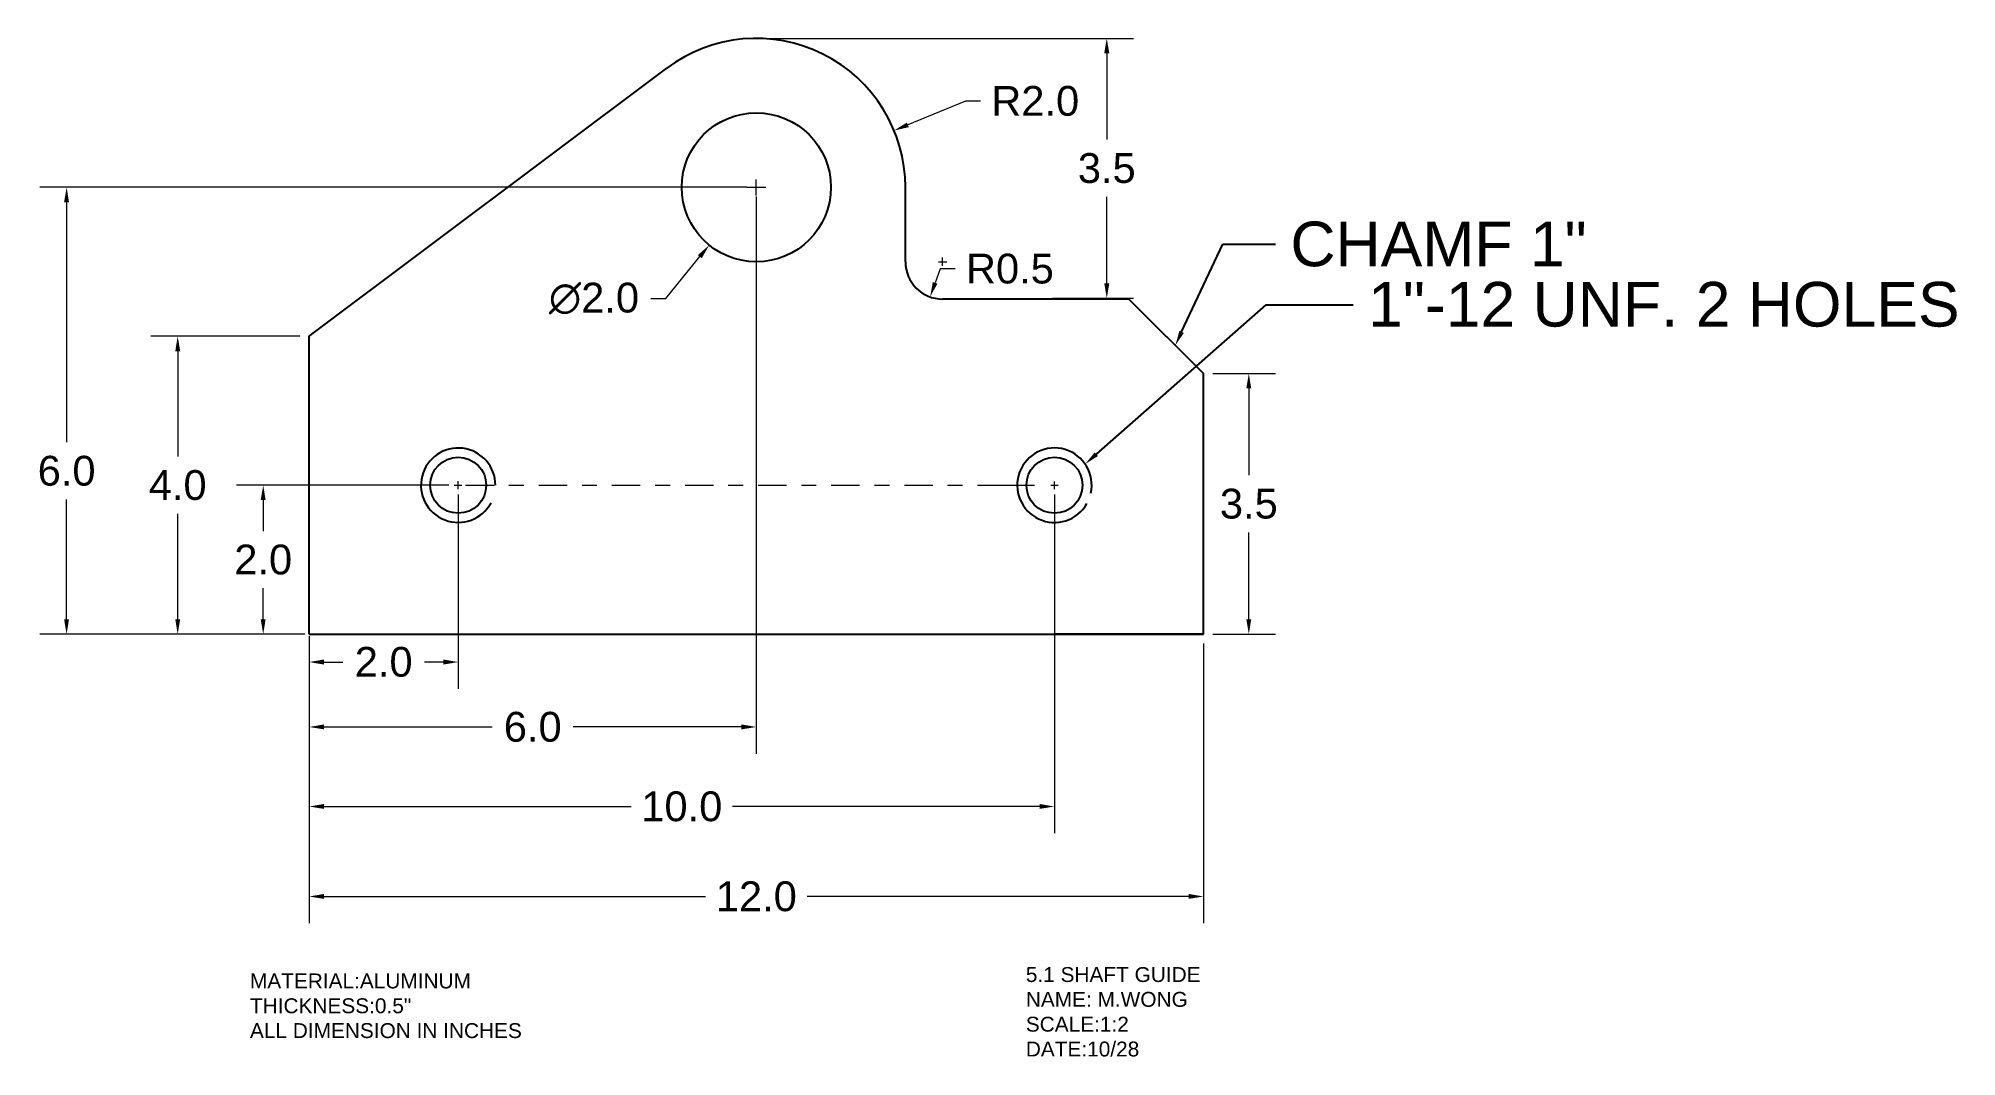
# Model space of a CAD drawing. Header units: millimetres. Extents: x 1298.5 to 1311.3, y 616.6 to 623.4.
import ezdxf
from ezdxf import colors
from ezdxf.entities.mleader import LeaderData, LeaderLine
from ezdxf.math import Vec2, Vec3

# ---------------------------------------------------------------- set-up
doc = ezdxf.new("R2010")
doc.units = ezdxf.units.MM
doc.header["$LTSCALE"] = 0.01
doc.linetypes.add('CENTER2', pattern=[28.575, 19.05, -3.175, 3.175, -3.175])
doc.layers.add('dimension', color=7, linetype='Continuous')
doc.styles.get("Standard").update_dxf_attribs({"font": 'arial.ttf'})
doc.dimstyles.get("Standard").update_dxf_attribs({"dimtxt": 0.2, "dimasz": 0.1, "dimexe": 0.18, "dimexo": 0.0625, "dimgap": 0.09, "dimtad": 0, "dimtih": 1, "dimtoh": 1, "dimdec": 1, "dimlfac": 2, "dimzin": 0, "dimdsep": 46, "dimtxsty": 'Standard', "dimcen": 0, "dimclrd": 256, "dimadec": 0, "dimazin": 0, "dimtfac": 1, "dimtdec": 1, "dimtofl": 0, "dimtmove": 0, "dimatfit": 3, "dimfxl": 1, "dimtolj": 1, "dimtzin": 0, "dimlwd": 5, "dimlwe": 5, "dimarcsym": 0})

# ---------------------------------------------------------------- blocks, each defined once
blk = doc.blocks.new('*U6')
at = {"layer": 'dimension', "color": 0, "linetype": 'CENTER2', "lineweight": 5, "transparency": 16777216}
for p, q in [((-0.027, 0), (-0.025, 0)), ((0, 0.025), (0, 0.027)), ((0.05, 0), (3.69, 0)), ((0, -0.027), (0, -0.025))]:
    blk.add_line(p, q, dxfattribs=at)
at = {"layer": 'dimension', "color": 0, "linetype": 'Continuous', "lineweight": 5, "transparency": 16777216}
for p, q in [((-0.025, 0), (0.025, 0)), ((0, -0.025), (0, 0.025))]:
    blk.add_line(p, q, dxfattribs=at)
blk = doc.blocks.new('*U7')
at = {"layer": 'dimension', "color": 0, "linetype": 'CENTER2', "lineweight": 5, "transparency": 16777216}
for p, q in [((-0.325, 0), (-0.05, 0)), ((0, 0.025), (0, 0.026)), ((0.025, 0), (0.026, 0)), ((0, -0.026), (0, -0.025))]:
    blk.add_line(p, q, dxfattribs=at)
at = {"layer": 'dimension', "color": 0, "linetype": 'Continuous', "lineweight": 5, "transparency": 16777216}
for p, q in [((-0.025, 0), (0.025, 0)), ((0, -0.025), (0, 0.025))]:
    blk.add_line(p, q, dxfattribs=at)
blk = doc.blocks.new('*U8')
at = {"layer": 'dimension', "color": 0, "linetype": 'CENTER2', "lineweight": 5, "transparency": 16777216}
for p, q in [((-0.063, 0), (-0.05, 0)), ((0, 0.05), (0, 0.053)), ((0.05, 0), (0.063, 0)), ((0, -0.055), (0, -0.05))]:
    blk.add_line(p, q, dxfattribs=at)
at = {"layer": 'dimension', "color": 0, "linetype": 'Continuous', "lineweight": 5, "transparency": 16777216}
for p, q in [((-0.05, 0), (0.05, 0)), ((0, -0.05), (0, 0.05))]:
    blk.add_line(p, q, dxfattribs=at)
blk = doc.blocks.new('*D10')
at = {"layer": 'Defpoints', "color": 0, "transparency": 16777216}
for p in [(1299.412, 621.392), (1300.294, 621.392), (1300.327, 619.392)]:
    blk.add_point(p, dxfattribs=at)
at = {"layer": 'dimension', "color": 0, "lineweight": 5, "transparency": 16777216}
for p, q in [((1300.231, 621.392), (1299.232, 621.392)), ((1300.265, 619.392), (1299.232, 619.392))]:
    blk.add_line(p, q, dxfattribs=at)
at = {"layer": 'dimension', "lineweight": 5, "transparency": 16777216}
for p, q in [((1299.412, 621.292), (1299.412, 620.584)), ((1299.412, 619.492), (1299.412, 620.2))]:
    blk.add_line(p, q, dxfattribs=at)
at = {"layer": 'dimension', "transparency": 16777216}
for points in [[(1299.396, 621.292), (1299.429, 621.292), (1299.412, 621.392)], [(1299.396, 619.492), (1299.429, 619.492), (1299.412, 619.392)]]:
    blk.add_solid(points, dxfattribs=at)
at = {"layer": 'dimension', "color": 0, "lineweight": 5, "transparency": 16777216, "insert": (1299.412, 620.392), "char_height": 0.2, "attachment_point": 5}
blk.add_mtext('\\A1;4.0', dxfattribs=at)
blk = doc.blocks.new('*D11')
at = {"layer": 'Defpoints', "color": 0, "transparency": 16777216}
for p in [(1301.294, 620.392), (1300.294, 619.441), (1300.294, 619.205)]:
    blk.add_point(p, dxfattribs=at)
at = {"layer": 'dimension', "color": 0, "lineweight": 5, "transparency": 16777216}
for p, q in [((1301.294, 620.33), (1301.294, 619.025)), ((1300.294, 619.379), (1300.294, 619.025))]:
    blk.add_line(p, q, dxfattribs=at)
at = {"layer": 'dimension', "lineweight": 5, "transparency": 16777216}
for p, q in [((1300.394, 619.205), (1300.52, 619.205)), ((1301.194, 619.205), (1301.067, 619.205))]:
    blk.add_line(p, q, dxfattribs=at)
at = {"layer": 'dimension', "transparency": 16777216}
for points in [[(1300.394, 619.222), (1300.394, 619.188), (1300.294, 619.205)], [(1301.194, 619.222), (1301.194, 619.188), (1301.294, 619.205)]]:
    blk.add_solid(points, dxfattribs=at)
at = {"layer": 'dimension', "color": 0, "lineweight": 5, "transparency": 16777216, "insert": (1300.794, 619.205), "char_height": 0.2, "attachment_point": 5}
blk.add_mtext('\\A1;2.0', dxfattribs=at)
blk = doc.blocks.new('*D12')
at = {"layer": 'Defpoints', "color": 0, "transparency": 16777216}
for p in [(1301.294, 620.392), (1299.986, 619.392), (1300.13, 619.392)]:
    blk.add_point(p, dxfattribs=at)
at = {"layer": 'dimension', "color": 0, "lineweight": 5, "transparency": 16777216}
for p, q in [((1301.231, 620.392), (1299.806, 620.392)), ((1300.067, 619.392), (1299.806, 619.392))]:
    blk.add_line(p, q, dxfattribs=at)
at = {"layer": 'dimension', "lineweight": 5, "transparency": 16777216}
for p, q in [((1299.986, 620.292), (1299.986, 620.084)), ((1299.986, 619.492), (1299.986, 619.7))]:
    blk.add_line(p, q, dxfattribs=at)
at = {"layer": 'dimension', "transparency": 16777216}
for points in [[(1299.969, 620.292), (1300.002, 620.292), (1299.986, 620.392)], [(1299.969, 619.492), (1300.002, 619.492), (1299.986, 619.392)]]:
    blk.add_solid(points, dxfattribs=at)
at = {"layer": 'dimension', "color": 0, "lineweight": 5, "transparency": 16777216, "insert": (1299.986, 619.892), "char_height": 0.2, "attachment_point": 5}
blk.add_mtext('\\A1;2.0', dxfattribs=at)
blk = doc.blocks.new('*D13')
at = {"layer": 'Defpoints', "color": 0, "transparency": 16777216}
for p in [(1303.294, 622.392), (1298.667, 619.392), (1300.13, 619.392)]:
    blk.add_point(p, dxfattribs=at)
at = {"layer": 'dimension', "color": 0, "lineweight": 5, "transparency": 16777216}
for p, q in [((1303.231, 622.392), (1298.487, 622.392)), ((1300.067, 619.392), (1298.487, 619.392))]:
    blk.add_line(p, q, dxfattribs=at)
at = {"layer": 'dimension', "lineweight": 5, "transparency": 16777216}
for p, q in [((1298.667, 622.292), (1298.667, 620.68)), ((1298.667, 619.492), (1298.667, 620.296))]:
    blk.add_line(p, q, dxfattribs=at)
at = {"layer": 'dimension', "transparency": 16777216}
for points in [[(1298.65, 622.292), (1298.683, 622.292), (1298.667, 622.392)], [(1298.65, 619.492), (1298.683, 619.492), (1298.667, 619.392)]]:
    blk.add_solid(points, dxfattribs=at)
at = {"layer": 'dimension', "color": 0, "lineweight": 5, "transparency": 16777216, "insert": (1298.667, 620.488), "char_height": 0.2, "attachment_point": 5}
blk.add_mtext('\\A1;6.0', dxfattribs=at)
blk = doc.blocks.new('*D14')
at = {"layer": 'Defpoints', "color": 0, "transparency": 16777216}
for p in [(1305.294, 620.392), (1300.294, 619.295), (1300.294, 618.235)]:
    blk.add_point(p, dxfattribs=at)
at = {"layer": 'dimension', "color": 0, "lineweight": 5, "transparency": 16777216}
for p, q in [((1305.294, 620.33), (1305.294, 618.055)), ((1300.294, 619.232), (1300.294, 618.055))]:
    blk.add_line(p, q, dxfattribs=at)
at = {"layer": 'dimension', "lineweight": 5, "transparency": 16777216}
for p, q in [((1300.394, 618.235), (1302.454, 618.235)), ((1305.194, 618.235), (1303.134, 618.235))]:
    blk.add_line(p, q, dxfattribs=at)
at = {"layer": 'dimension', "transparency": 16777216}
for points in [[(1300.394, 618.252), (1300.394, 618.219), (1300.294, 618.235)], [(1305.194, 618.252), (1305.194, 618.219), (1305.294, 618.235)]]:
    blk.add_solid(points, dxfattribs=at)
at = {"layer": 'dimension', "color": 0, "transparency": 16777216, "insert": (1302.794, 618.235), "char_height": 0.2, "attachment_point": 5}
blk.add_mtext('\\A1;10.0', dxfattribs=at)
blk = doc.blocks.new('*D16')
at = {"layer": 'Defpoints', "color": 0, "transparency": 16777216}
for p in [(1300.294, 619.392), (1306.294, 619.392), (1306.294, 617.631)]:
    blk.add_point(p, dxfattribs=at)
at = {"layer": 'dimension', "color": 0, "lineweight": 5, "transparency": 16777216}
for p, q in [((1300.294, 619.33), (1300.294, 617.451)), ((1306.294, 619.33), (1306.294, 617.451))]:
    blk.add_line(p, q, dxfattribs=at)
at = {"layer": 'dimension', "lineweight": 5, "transparency": 16777216}
for p, q in [((1300.394, 617.631), (1302.954, 617.631)), ((1306.194, 617.631), (1303.634, 617.631))]:
    blk.add_line(p, q, dxfattribs=at)
at = {"layer": 'dimension', "transparency": 16777216}
for points in [[(1300.394, 617.648), (1300.394, 617.615), (1300.294, 617.631)], [(1306.194, 617.648), (1306.194, 617.615), (1306.294, 617.631)]]:
    blk.add_solid(points, dxfattribs=at)
at = {"layer": 'dimension', "color": 0, "transparency": 16777216, "insert": (1303.294, 617.631), "char_height": 0.2, "attachment_point": 5}
blk.add_mtext('\\A1;12.0', dxfattribs=at)
blk = doc.blocks.new('*D17')
at = {"layer": 'Defpoints', "color": 0, "transparency": 16777216}
for p in [(1306.294, 621.142), (1306.598, 621.142), (1306.294, 619.392)]:
    blk.add_point(p, dxfattribs=at)
at = {"layer": 'dimension', "color": 0, "lineweight": 5, "transparency": 16777216}
for p, q in [((1306.356, 621.142), (1306.778, 621.142)), ((1306.356, 619.392), (1306.778, 619.392))]:
    blk.add_line(p, q, dxfattribs=at)
at = {"layer": 'dimension', "lineweight": 5, "transparency": 16777216}
for p, q in [((1306.598, 621.042), (1306.598, 620.459)), ((1306.598, 619.492), (1306.598, 620.075))]:
    blk.add_line(p, q, dxfattribs=at)
at = {"layer": 'dimension', "transparency": 16777216}
for points in [[(1306.581, 621.042), (1306.614, 621.042), (1306.598, 621.142)], [(1306.581, 619.492), (1306.614, 619.492), (1306.598, 619.392)]]:
    blk.add_solid(points, dxfattribs=at)
at = {"layer": 'dimension', "color": 0, "transparency": 16777216, "insert": (1306.598, 620.267), "char_height": 0.2, "attachment_point": 5}
blk.add_mtext('\\A1;3.5', dxfattribs=at)
blk = doc.blocks.new('*D18')
at = {"layer": 'Defpoints', "color": 0, "transparency": 16777216}
for p in [(1303.294, 622.392), (1300.294, 619.32), (1300.294, 618.769)]:
    blk.add_point(p, dxfattribs=at)
at = {"layer": 'dimension', "color": 0, "lineweight": 5, "transparency": 16777216}
for p, q in [((1303.294, 622.33), (1303.294, 618.589)), ((1300.294, 619.258), (1300.294, 618.589))]:
    blk.add_line(p, q, dxfattribs=at)
at = {"layer": 'dimension', "lineweight": 5, "transparency": 16777216}
for p, q in [((1300.394, 618.769), (1301.521, 618.769)), ((1303.194, 618.769), (1302.066, 618.769))]:
    blk.add_line(p, q, dxfattribs=at)
at = {"layer": 'dimension', "transparency": 16777216}
for points in [[(1300.394, 618.786), (1300.394, 618.753), (1300.294, 618.769)], [(1303.194, 618.786), (1303.194, 618.753), (1303.294, 618.769)]]:
    blk.add_solid(points, dxfattribs=at)
at = {"layer": 'dimension', "color": 0, "transparency": 16777216, "insert": (1301.794, 618.769), "char_height": 0.2, "attachment_point": 5}
blk.add_mtext('\\A1;6.0', dxfattribs=at)
blk = doc.blocks.new('*D22')
at = {"layer": 'Defpoints', "color": 0, "transparency": 16777216}
for p in [(1304.218, 622.773), (1303.294, 622.392)]:
    blk.add_point(p, dxfattribs=at)
at = {"layer": 'dimension', "lineweight": 5, "transparency": 16777216}
for p, q in [((1304.697, 622.971), (1304.311, 622.811)), ((1304.797, 622.971), (1304.697, 622.971))]:
    blk.add_line(p, q, dxfattribs=at)
at = {"layer": 'dimension', "transparency": 16777216}
blk.add_solid([(1304.304, 622.827), (1304.317, 622.796), (1304.218, 622.773)], dxfattribs=at)
at = {"layer": 'dimension', "color": 0, "transparency": 16777216, "insert": (1305.165, 622.971), "char_height": 0.2, "attachment_point": 5}
blk.add_mtext('\\A1;R2.0', dxfattribs=at)
blk = doc.blocks.new('*D23')
at = {"layer": 'Defpoints', "color": 0, "transparency": 16777216}
for p in [(1303.609, 622.78), (1302.978, 622.004)]:
    blk.add_point(p, dxfattribs=at)
at = {"layer": 'dimension', "lineweight": 5, "transparency": 16777216}
for p, q in [((1302.686, 621.645), (1302.915, 621.927)), ((1302.586, 621.645), (1302.686, 621.645))]:
    blk.add_line(p, q, dxfattribs=at)
at = {"layer": 'dimension', "transparency": 16777216}
blk.add_solid([(1302.902, 621.937), (1302.928, 621.916), (1302.978, 622.004)], dxfattribs=at)
at = {"layer": 'dimension', "color": 0, "transparency": 16777216, "insert": (1302.205, 621.645), "char_height": 0.2, "attachment_point": 5}
blk.add_mtext('\\A1;∅2.0', dxfattribs=at)
blk = doc.blocks.new('*U24')
at = {"color": 0, "linetype": 'CENTER2', "lineweight": 5, "transparency": 16777216}
for p, q in [((-0.028, 0), (-0.025, 0)), ((0, 0.025), (0, 0.028)), ((0.025, 0), (0.028, 0)), ((0, -0.028), (0, -0.025))]:
    blk.add_line(p, q, dxfattribs=at)
at = {"color": 0, "linetype": 'Continuous', "lineweight": 5, "transparency": 16777216}
for p, q in [((-0.025, 0), (0.025, 0)), ((0, -0.025), (0, 0.025))]:
    blk.add_line(p, q, dxfattribs=at)
blk = doc.blocks.new('*D25')
at = {"layer": 'Defpoints', "color": 0, "transparency": 16777216}
for p in [(1304.544, 621.892), (1304.46, 621.657)]:
    blk.add_point(p, dxfattribs=at)
at = {"layer": 'dimension', "lineweight": 5, "transparency": 16777216}
for p, q in [((1304.527, 621.845), (1304.494, 621.751)), ((1304.627, 621.845), (1304.527, 621.845))]:
    blk.add_line(p, q, dxfattribs=at)
at = {"layer": 'dimension', "transparency": 16777216}
blk.add_solid([(1304.478, 621.756), (1304.509, 621.745), (1304.46, 621.657)], dxfattribs=at)
at = {"layer": 'dimension', "color": 0, "transparency": 16777216, "insert": (1304.995, 621.845), "char_height": 0.2, "attachment_point": 5}
blk.add_mtext('\\A1;R0.5', dxfattribs=at)
blk = doc.blocks.new('*D26')
at = {"layer": 'Defpoints', "color": 0, "transparency": 16777216}
for p in [(1303.294, 623.392), (1305.219, 621.648), (1305.645, 621.648)]:
    blk.add_point(p, dxfattribs=at)
at = {"layer": 'dimension', "color": 0, "lineweight": 5, "transparency": 16777216}
for p, q in [((1303.356, 623.392), (1305.825, 623.392)), ((1305.281, 621.648), (1305.825, 621.648))]:
    blk.add_line(p, q, dxfattribs=at)
at = {"layer": 'dimension', "lineweight": 5, "transparency": 16777216}
for p, q in [((1305.645, 623.292), (1305.645, 622.713)), ((1305.645, 621.748), (1305.645, 622.328))]:
    blk.add_line(p, q, dxfattribs=at)
at = {"layer": 'dimension', "transparency": 16777216}
for points in [[(1305.628, 623.292), (1305.662, 623.292), (1305.645, 623.392)], [(1305.628, 621.748), (1305.662, 621.748), (1305.645, 621.648)]]:
    blk.add_solid(points, dxfattribs=at)
at = {"layer": 'dimension', "color": 0, "transparency": 16777216, "insert": (1305.645, 622.52), "char_height": 0.2, "attachment_point": 5}
blk.add_mtext('\\A1;3.5', dxfattribs=at)

msp = doc.modelspace()

# ---------------------------------------------------------------- linework, layer by layer
for p, q in [((1300.294, 621.392), (1302.694, 623.192)), ((1304.294, 621.892), (1304.294, 622.392)), ((1305.794, 621.642), (1304.544, 621.642)), ((1305.794, 621.642), (1306.294, 621.142)), ((1300.294, 619.392), (1300.294, 621.392)), ((1306.294, 619.392), (1306.294, 621.142)), ((1300.294, 619.392), (1306.294, 619.392)), ((1300.294, 619.392), (1301.294, 619.392)), ((1306.294, 619.392), (1305.294, 619.392))]:
    msp.add_line(p, q)
for centre, radius in [((1303.294, 622.392), 0.5), ((1301.294, 620.392), 0.188), ((1305.294, 620.392), 0.188)]:
    msp.add_circle(centre, radius)
for centre, radius, start, end in [((1303.294, 622.392), 1, 0, 126.8699), ((1304.544, 621.892), 0.25, 180, 270), ((1301.294, 620.392), 0.25, 0, 331.7943), ((1305.294, 620.392), 0.25, 347.7403, 330.663)]:
    msp.add_arc(centre, radius, start, end)

# ---------------------------------------------------------------- block references
at = {"linetype": 'CENTER2', "lineweight": 5}
msp.add_blockref('*U24', (1304.544, 621.892), dxfattribs=at)
at = {"layer": 'dimension', "linetype": 'CENTER2', "lineweight": 5}
for name, p in [('*U8', (1303.294, 622.392)), ('*U6', (1301.294, 620.392)), ('*U7', (1305.294, 620.392))]:
    msp.add_blockref(name, p, dxfattribs=at)

# ---------------------------------------------------------------- texts
at = {"char_height": 0.1, "attachment_point": 1}
for s, width, insert in [('MATERIAL:ALUMINUM^JTHICKNESS:0.5"\\PALL DIMENSION IN INCHES', 4.4456, (1299.897, 617.114)), ('5.1 SHAFT GUIDE ^JNAME: M.WONG\\PSCALE:1:2\\PDATE:10/28', 3.00801, (1305.102, 617.157))]:
    msp.add_mtext_dynamic_manual_height_columns(s, width=width, gutter_width=0.5, heights=[0], dxfattribs=dict(at, insert=insert))

# ---------------------------------------------------------------- dimensions: what is measured, and where the dimension line sits
at = {"layer": 'dimension'}
for base, p1, p2, picture, middle in [((1305.645, 621.648), (1303.294, 623.392), (1305.219, 621.648), '*D26', (1305.645, 622.52)), ((1306.598, 621.142), (1306.294, 619.392), (1306.294, 621.142), '*D17', (1306.598, 620.267))]:
    dim = msp.add_linear_dim(base=base, p1=p1, p2=p2, angle=90, dimstyle='Standard', dxfattribs=at)
    dim.commit()
    dim.dimension.update_dxf_attribs({"geometry": picture, "text_midpoint": middle})
for center, mpoint, picture, middle in [((1303.294, 622.392), (1304.218, 622.773), '*D22', (1305.165, 622.971)), ((1304.544, 621.892), (1304.46, 621.657), '*D25', (1304.995, 621.845))]:
    dim = msp.add_radius_dim(center=center, mpoint=mpoint, dimstyle='Standard', dxfattribs=at)
    dim.commit()
    dim.dimension.update_dxf_attribs({"geometry": picture, "text_midpoint": middle, "dimtype": 164})
dim = msp.add_diameter_dim_2p(p1=(1303.609, 622.78), p2=(1302.978, 622.004), dimstyle='Standard', dxfattribs=at)
dim.commit()
dim.dimension.update_dxf_attribs({"geometry": '*D23', "text_midpoint": (1302.205, 621.645), "dimtype": 163})
at = {"layer": 'dimension', "lineweight": 5}
dim = msp.add_linear_dim(base=(1298.667, 619.392), p1=(1303.294, 622.392), p2=(1300.13, 619.392), angle=90, dimstyle='Standard', dxfattribs=at)
dim.commit()
dim.dimension.update_dxf_attribs({"geometry": '*D13', "text_midpoint": (1298.667, 620.488), "dimtype": 160})
at = {"layer": 'dimension'}
for base, p1, p2, picture, middle in [((1300.294, 618.769), (1303.294, 622.392), (1300.294, 619.32), '*D18', (1301.794, 618.769)), ((1300.294, 618.235), (1305.294, 620.392), (1300.294, 619.295), '*D14', (1302.794, 618.235)), ((1306.294, 617.631), (1300.294, 619.392), (1306.294, 619.392), '*D16', (1303.294, 617.631))]:
    dim = msp.add_linear_dim(base=base, p1=p1, p2=p2, dimstyle='Standard', dxfattribs=at)
    dim.commit()
    dim.dimension.update_dxf_attribs({"geometry": picture, "text_midpoint": middle, "dimtype": 160})
at = {"layer": 'dimension', "lineweight": 5}
for base, p1, p2, picture, middle in [((1299.412, 621.392), (1300.327, 619.392), (1300.294, 621.392), '*D10', (1299.412, 620.392)), ((1299.986, 619.392), (1301.294, 620.392), (1300.13, 619.392), '*D12', (1299.986, 619.892))]:
    dim = msp.add_linear_dim(base=base, p1=p1, p2=p2, angle=90, dimstyle='Standard', dxfattribs=at)
    dim.commit()
    dim.dimension.update_dxf_attribs({"geometry": picture, "text_midpoint": middle})
dim = msp.add_linear_dim(base=(1300.294, 619.205), p1=(1301.294, 620.392), p2=(1300.294, 619.441), dimstyle='Standard', dxfattribs=at)
dim.commit()
dim.dimension.update_dxf_attribs({"geometry": '*D11', "text_midpoint": (1300.794, 619.205), "dimtype": 160})

# ---------------------------------------------------------------- leaders
at = {"lineweight": 5}
ml = msp.add_multileader_mtext('Standard', dxfattribs=at)
ml.set_content('CHAMF 1"', color=256)
ml.set_leader_properties()
ml.build(insert=Vec2(0, 0))
ml.multileader.update_dxf_attribs({"arrow_head_size": 0.1})
ctx = ml.context
ctx.base_point, ctx.char_height, ctx.arrow_head_size, ctx.landing_gap_size, ctx.plane_origin = Vec3(1306.777, 622.01), 0.3, 0.1, 0.1, Vec3(1306.105, 621.331)
notes = []
notes.append((ctx, [(0, (1, 1, 0), (1306.423, 622.01), (1, 0), 0.354, [(0, [(1306.105, 621.331)], 0, [])])]))
ctx.mtext.insert, ctx.mtext.flow_direction = Vec3(1306.877, 622.162), 5
ml = msp.add_multileader_mtext('Standard', dxfattribs=at)
ml.set_content('1"-12 UNF. 2 HOLES', color=256)
ml.set_leader_properties()
ml.build(insert=Vec2(0, 0))
ml.multileader.update_dxf_attribs({"arrow_head_size": 0.1})
ctx = ml.context
ctx.base_point, ctx.char_height, ctx.arrow_head_size, ctx.landing_gap_size, ctx.plane_origin = Vec3(1307.298, 621.604), 0.3, 0.1, 0.1, Vec3(1305.5, 620.534)
notes.append((ctx, [(0, (1, 1, 0), (1306.714, 621.604), (1, 0), 0.584, [(0, [(1305.5, 620.534)], 0, [])])]))
ctx.mtext.insert, ctx.mtext.flow_direction = Vec3(1307.398, 621.757), 5
for ctx, leaders in notes:
    for number, flags, end, landing, length, lines in leaders:
        leader = LeaderData()
        leader.index, (leader.has_last_leader_line, leader.has_dogleg_vector, leader.attachment_direction) = number, flags
        leader.last_leader_point, leader.dogleg_vector, leader.dogleg_length = Vec3(end), Vec3(landing), length
        for number, points, colour, breaks in lines:
            line = LeaderLine()
            line.index, line.vertices, line.color, line.breaks = number, Vec3.list(points), colors.encode_raw_color(colour), breaks
            leader.lines.append(line)
        ctx.leaders.append(leader)

doc.saveas('drawing.dxf')
